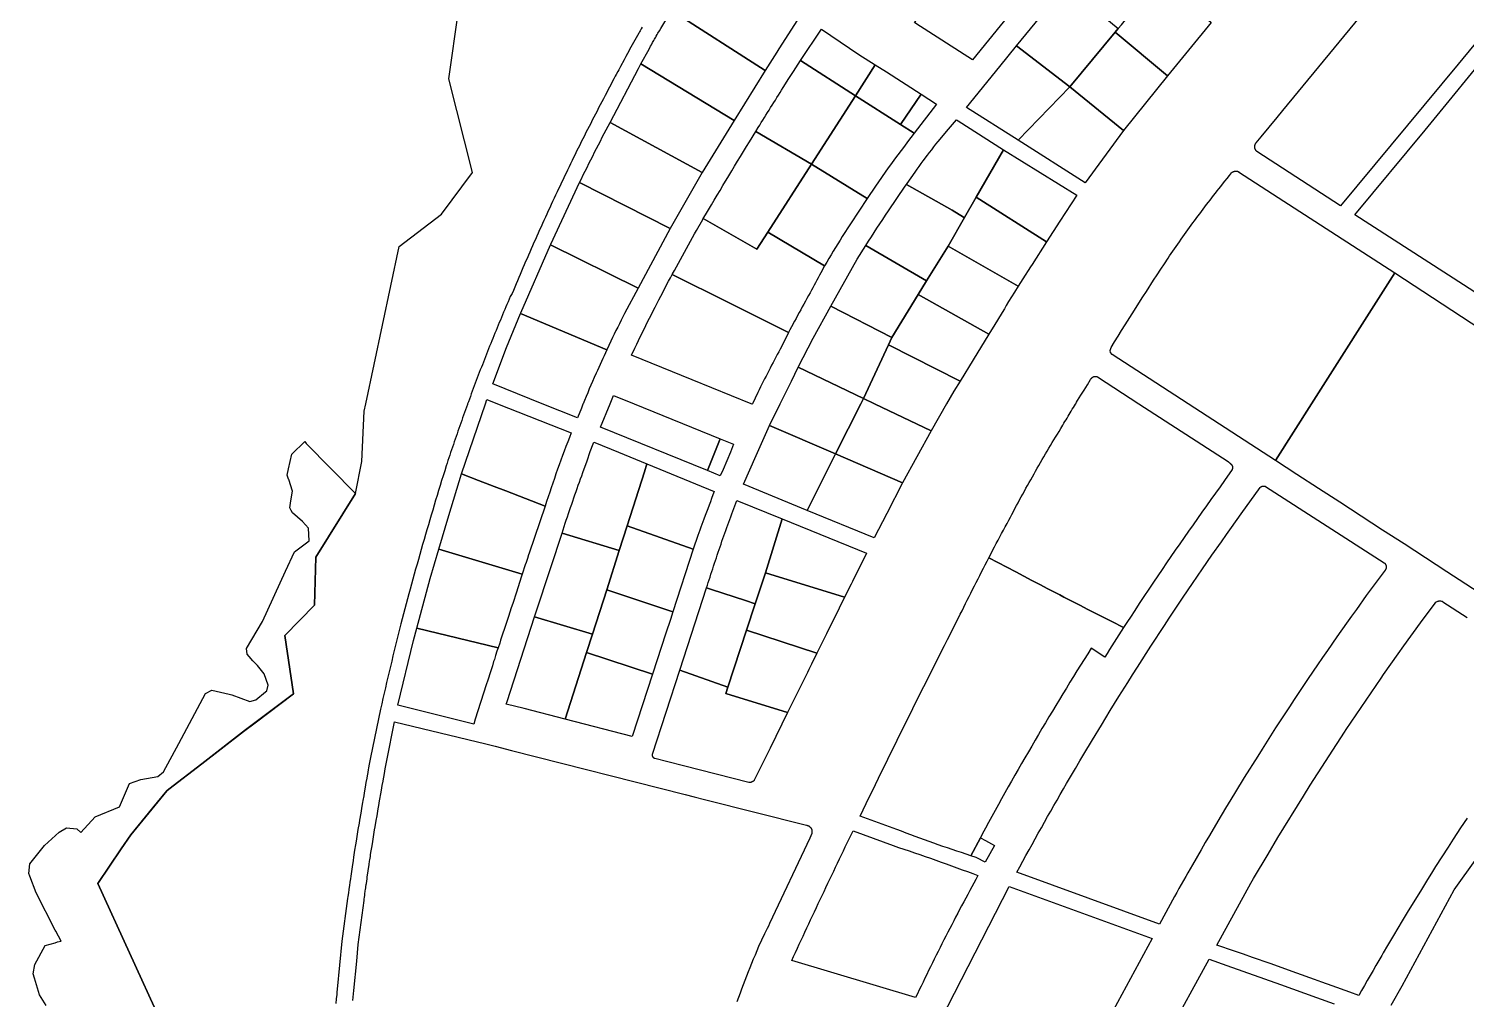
# Model space of a CAD drawing. Header units: metres. Extents: x 3 to 1005126, y 39 to 4383651.
# Drawn here: x 477291 to 477823, y 4371075 to 4371434 of the extents above; entities that cross this region are included whole.
import ezdxf

# ---------------------------------------------------------------- set-up
doc = ezdxf.new("R2010")
doc.units = ezdxf.units.M
doc.header["$MEASUREMENT"] = 0
doc.layers.add('TM_Llucmajor', color=7, linetype='Continuous')

msp = doc.modelspace()

# ---------------------------------------------------------------- linework, layer by layer
at = {"layer": 'TM_Llucmajor', "linetype": 'Continuous', "flags": 128}
for points in [[(477528.84, 4371440.62), (477534.72, 4371449.8), (477541.25, 4371459.35), (477575.42, 4371437.18), (477568.56, 4371426.49), (477567.75, 4371425.24), (477566.03, 4371422.56), (477563.44, 4371418.53), (477528.84, 4371440.62)], [(477618.7, 4371436.18), (477636.76, 4371457.69), (477656.3, 4371442.25), (477640.16, 4371422.44), (477619.15, 4371435.89), (477618.7, 4371436.18)], [(477712.14, 4371416.52), (477692.83, 4371432.65), (477694, 4371434.06), (477695.12, 4371435.41), (477709.14, 4371452.86), (477728.37, 4371436.23), (477719.89, 4371425.93), (477712.14, 4371416.52)], [(477676.05, 4371412.47), (477656.39, 4371427.59), (477674.7, 4371450.05), (477694, 4371434.06), (477692.83, 4371432.65), (477676.05, 4371412.47)], [(477517.57, 4371420.98), (477520.54, 4371426.42), (477521.13, 4371427.49), (477521.42, 4371428.02), (477521.86, 4371428.82), (477522.31, 4371429.61), (477522.54, 4371430.01), (477523, 4371430.8), (477523.23, 4371431.19), (477523.58, 4371431.78), (477523.85, 4371432.24), (477524.4, 4371433.15), (477524.95, 4371434.06), (477525.32, 4371434.67), (477526.05, 4371435.89), (477528.84, 4371440.62), (477563.44, 4371418.53), (477552.02, 4371399.96), (477517.57, 4371420.98)], [(477576.5, 4371422.12), (477584.28, 4371433.76), (477598.12, 4371424.39), (477604.12, 4371420.61), (477596.9, 4371409.08), (477576.5, 4371422.12)], [(477695.95, 4371396.32), (477676.05, 4371412.47), (477692.83, 4371432.65), (477712.14, 4371416.52), (477695.95, 4371396.32)], [(477656.94, 4371392.7), (477637.89, 4371404.79), (477650.19, 4371419.95), (477656.39, 4371427.59), (477676.05, 4371412.47), (477656.94, 4371392.7)], [(477506.14, 4371399.3), (477516.64, 4371419.21), (477517.57, 4371420.98), (477552.02, 4371399.96), (477540.16, 4371380.71), (477506.14, 4371399.3)], [(477559.99, 4371395.93), (477560.89, 4371397.39), (477561.47, 4371398.31), (477562.04, 4371399.24), (477562.61, 4371400.16), (477563.19, 4371401.09), (477563.76, 4371402.01), (477564.34, 4371402.94), (477564.92, 4371403.86), (477565.49, 4371404.78), (477566.07, 4371405.7), (477566.65, 4371406.63), (477567.23, 4371407.55), (477567.81, 4371408.47), (477568.39, 4371409.39), (477568.97, 4371410.31), (477569.55, 4371411.23), (477570.13, 4371412.15), (477572.25, 4371415.48), (477573.92, 4371418.1), (477576.5, 4371422.12), (477596.9, 4371409.08), (477580.63, 4371383.78), (477559.99, 4371395.93)], [(477596.9, 4371409.08), (477604.12, 4371420.61), (477608.26, 4371418), (477621.1, 4371409.76), (477613.49, 4371398.48), (477596.9, 4371409.08)], [(477681.77, 4371376.94), (477656.94, 4371392.7), (477676.05, 4371412.47), (477695.95, 4371396.32), (477681.77, 4371376.94)], [(477580.63, 4371383.78), (477596.9, 4371409.08), (477613.49, 4371398.48), (477618.53, 4371395.26), (477617.32, 4371393.67), (477616.12, 4371392.08), (477614.92, 4371390.48), (477613.72, 4371388.88), (477612.53, 4371387.29), (477611.33, 4371385.69), (477610.14, 4371384.08), (477608.95, 4371382.48), (477604.25, 4371375.76), (477601.2, 4371371.13), (477580.63, 4371383.78)], [(477613.49, 4371398.48), (477621.1, 4371409.76), (477626.85, 4371406.06), (477618.53, 4371395.26), (477613.49, 4371398.48)], [(477615.65, 4371376.26), (477615.96, 4371376.71), (477617.42, 4371378.83), (477618.9, 4371380.93), (477619.65, 4371381.98), (477620.4, 4371383.02), (477621.16, 4371384.06), (477621.92, 4371385.09), (477623.46, 4371387.15), (477624.24, 4371388.17), (477625.03, 4371389.19), (477625.81, 4371390.21), (477626.61, 4371391.22), (477627.4, 4371392.23), (477631.22, 4371396.73), (477634.19, 4371400.23), (477634.76, 4371399.87), (477651.6, 4371389.17), (477641.5, 4371371.67), (477637.11, 4371364.06), (477636.79, 4371364.26), (477632.53, 4371366.79), (477615.65, 4371376.26)], [(477494.86, 4371377.07), (477495.55, 4371378.47), (477496.24, 4371379.87), (477496.93, 4371381.26), (477497.62, 4371382.66), (477498.32, 4371384.05), (477499.02, 4371385.44), (477499.72, 4371386.84), (477500.42, 4371388.23), (477501.13, 4371389.61), (477501.84, 4371391), (477502.55, 4371392.39), (477503.26, 4371393.77), (477503.98, 4371395.16), (477504.7, 4371396.54), (477505.42, 4371397.92), (477506.14, 4371399.3), (477540.16, 4371380.71), (477528.36, 4371360.02), (477494.86, 4371377.07)], [(477540.61, 4371363.72), (477541.44, 4371365.14), (477542.5, 4371366.94), (477543.57, 4371368.75), (477544.63, 4371370.55), (477545.7, 4371372.35), (477546.78, 4371374.15), (477547.85, 4371375.95), (477550.01, 4371379.55), (477551.09, 4371381.35), (477552.18, 4371383.14), (477553.26, 4371384.94), (477554.35, 4371386.73), (477555.45, 4371388.53), (477556.54, 4371390.32), (477557.64, 4371392.11), (477559.99, 4371395.93), (477580.63, 4371383.78), (477564.49, 4371358.68), (477560.44, 4371352.39), (477540.61, 4371363.72)], [(477641.5, 4371371.67), (477651.6, 4371389.17), (477678.61, 4371372.37), (477672.41, 4371362.77), (477669.91, 4371358.92), (477667.46, 4371355.13), (477641.5, 4371371.67)], [(477564.49, 4371358.68), (477580.63, 4371383.78), (477601.2, 4371371.13), (477591.97, 4371357.13), (477591.14, 4371355.77), (477590.3, 4371354.42), (477589.48, 4371353.06), (477588.66, 4371351.69), (477587.84, 4371350.32), (477587.04, 4371348.95), (477586.24, 4371347.58), (477585.44, 4371346.2), (477564.49, 4371358.68)], [(477719.77, 4371295.25), (477707.85, 4371303), (477691.71, 4371313.49), (477691.15, 4371314.2), (477691.04, 4371315), (477691.37, 4371316.11), (477692.65, 4371318.19), (477693.93, 4371320.26), (477695.23, 4371322.35), (477696.52, 4371324.42), (477699.12, 4371328.56), (477703.05, 4371334.74), (477704.37, 4371336.8), (477707.03, 4371340.9), (477708.36, 4371342.94), (477709.7, 4371344.99), (477711.04, 4371347.03), (477712.39, 4371349.07), (477712.98, 4371349.95), (477713.58, 4371350.82), (477714.19, 4371351.7), (477714.79, 4371352.57), (477715.4, 4371353.44), (477716, 4371354.31), (477716.61, 4371355.18), (477717.23, 4371356.05), (477717.84, 4371356.92), (477718.45, 4371357.78), (477719.07, 4371358.65), (477719.69, 4371359.51), (477720.31, 4371360.37), (477720.94, 4371361.23), (477721.56, 4371362.09), (477722.19, 4371362.94), (477722.82, 4371363.8), (477723.45, 4371364.65), (477724.09, 4371365.5), (477724.72, 4371366.35), (477725.36, 4371367.2), (477726, 4371368.05), (477726.64, 4371368.9), (477727.28, 4371369.74), (477727.93, 4371370.58), (477728.57, 4371371.42), (477729.22, 4371372.27), (477729.87, 4371373.1), (477730.53, 4371373.94), (477731.18, 4371374.78), (477731.84, 4371375.61), (477732.5, 4371376.44), (477733.34, 4371377.5), (477734.19, 4371378.56), (477735.04, 4371379.62), (477735.89, 4371380.67), (477735.95, 4371380.72), (477736.01, 4371380.78), (477736.08, 4371380.83), (477736.15, 4371380.88), (477736.22, 4371380.93), (477736.29, 4371380.97), (477736.37, 4371381.01), (477736.44, 4371381.05), (477736.52, 4371381.09), (477736.6, 4371381.12), (477736.68, 4371381.16), (477736.77, 4371381.18), (477736.85, 4371381.21), (477736.94, 4371381.23), (477737.03, 4371381.25), (477737.11, 4371381.26), (477737.2, 4371381.28), (477737.29, 4371381.28), (477737.38, 4371381.29), (477737.47, 4371381.29), (477737.56, 4371381.29), (477737.64, 4371381.28), (477737.73, 4371381.27), (477737.82, 4371381.26), (477737.9, 4371381.25), (477737.99, 4371381.23), (477738.07, 4371381.21), (477738.15, 4371381.18), (477738.23, 4371381.16), (477738.31, 4371381.13), (477738.39, 4371381.09), (477738.46, 4371381.06), (477753.12, 4371371.56), (477796.16, 4371343.69), (477765.45, 4371295.25), (477752.12, 4371274.22), (477719.77, 4371295.25)], [(477484.1, 4371354.01), (477484.22, 4371354.28), (477494.86, 4371377.07), (477528.36, 4371360.02), (477516.54, 4371338.04), (477484.1, 4371354.01)], [(477600.66, 4371353.78), (477601.69, 4371355.39), (477602.72, 4371357), (477603.75, 4371358.61), (477604.8, 4371360.22), (477605.84, 4371361.82), (477606.9, 4371363.42), (477607.96, 4371365.01), (477609.02, 4371366.6), (477615.24, 4371375.65), (477615.65, 4371376.26), (477632.53, 4371366.79), (477636.79, 4371364.26), (477637.11, 4371364.06), (477631.05, 4371353.56), (477623.16, 4371340.76), (477600.66, 4371353.78)], [(477631.05, 4371353.56), (477637.11, 4371364.06), (477641.5, 4371371.67), (477667.46, 4371355.13), (477662.11, 4371346.8), (477661.56, 4371345.92), (477658.68, 4371341.45), (477656.97, 4371338.78), (477631.05, 4371353.56)], [(477529.08, 4371343.03), (477529.19, 4371343.23), (477529.91, 4371344.58), (477530.64, 4371345.93), (477531.38, 4371347.28), (477532.11, 4371348.63), (477532.85, 4371349.98), (477534.33, 4371352.66), (477536.58, 4371356.68), (477537.34, 4371358.02), (477538.1, 4371359.35), (477540.38, 4371363.33), (477540.61, 4371363.72), (477560.44, 4371352.39), (477564.49, 4371358.68), (477585.44, 4371346.2), (477584.08, 4371343.7), (477583.56, 4371342.78), (477583.05, 4371341.86), (477582.55, 4371340.94), (477582.05, 4371340.02), (477581.55, 4371339.09), (477581.06, 4371338.16), (477580.58, 4371337.23), (477580.1, 4371336.29), (477579.5, 4371335.23), (477578.91, 4371334.19), (477578.33, 4371333.14), (477577.74, 4371332.09), (477577.16, 4371331.04), (477576.59, 4371329.99), (477576.01, 4371328.94), (477575.44, 4371327.88), (477574.88, 4371326.82), (477574.31, 4371325.76), (477573.19, 4371323.64), (477572.64, 4371322.58), (477572.1, 4371321.54), (477549.88, 4371332.64), (477529.08, 4371343.03)], [(477473.07, 4371328.64), (477473.19, 4371328.93), (477484.1, 4371354.01), (477516.54, 4371338.04), (477511.5, 4371328.67), (477510.86, 4371327.4), (477510.22, 4371326.13), (477509.58, 4371324.85), (477508.95, 4371323.57), (477508.32, 4371322.29), (477507.7, 4371321.01), (477507.08, 4371319.73), (477506.47, 4371318.44), (477504.93, 4371315.18), (477473.07, 4371328.64)], [(477587.69, 4371331.3), (477597.44, 4371348.67), (477600.66, 4371353.78), (477623.16, 4371340.76), (477620, 4371335.6), (477610.3, 4371319.76), (477587.69, 4371331.3)], [(477620, 4371335.6), (477623.16, 4371340.76), (477631.05, 4371353.56), (477656.97, 4371338.78), (477655.62, 4371336.56), (477653.47, 4371333.03), (477652.55, 4371331.53), (477651.88, 4371330.41), (477651.02, 4371329.01), (477649.31, 4371326.2), (477648.34, 4371324.6), (477646.13, 4371320.98), (477620, 4371335.6)], [(477558.27, 4371295.25), (477536.48, 4371304.07), (477514.02, 4371313.17), (477515.3, 4371315.85), (477515.97, 4371317.23), (477516.63, 4371318.62), (477517.31, 4371320), (477517.98, 4371321.37), (477519.34, 4371324.13), (477520.02, 4371325.5), (477520.71, 4371326.87), (477521.4, 4371328.25), (477522.09, 4371329.62), (477522.79, 4371330.98), (477524.19, 4371333.72), (477524.9, 4371335.08), (477525.6, 4371336.44), (477526.31, 4371337.8), (477527.75, 4371340.52), (477528.47, 4371341.87), (477529.08, 4371343.03), (477549.88, 4371332.64), (477572.1, 4371321.54), (477571.54, 4371320.45), (477570.99, 4371319.38), (477570.45, 4371318.31), (477568.98, 4371315.47), (477568.46, 4371314.47), (477567.94, 4371313.47), (477567.42, 4371312.47), (477566.9, 4371311.47), (477566.38, 4371310.47), (477565.86, 4371309.47), (477565.34, 4371308.47), (477564.82, 4371307.46), (477564.31, 4371306.46), (477563.79, 4371305.46), (477563.27, 4371304.46), (477562.76, 4371303.45), (477562.24, 4371302.45), (477561.73, 4371301.45), (477561.21, 4371300.44), (477560.7, 4371299.44), (477558.79, 4371295.25), (477558.71, 4371295.07), (477558.27, 4371295.25)], [(477575.71, 4371308.75), (477581.23, 4371319.49), (477587.69, 4371331.3), (477610.3, 4371319.76), (477609.07, 4371317.04), (477599.77, 4371297.2), (477575.71, 4371308.75)], [(477609.07, 4371317.04), (477610.3, 4371319.76), (477620, 4371335.6), (477646.13, 4371320.98), (477640.34, 4371311.48), (477635.49, 4371303.63), (477609.07, 4371317.04)], [(477481, 4371295.25), (477462.8, 4371302.57), (477467.84, 4371316.05), (477473.07, 4371328.64), (477504.93, 4371315.18), (477504.42, 4371314.1), (477503.92, 4371313.02), (477503.43, 4371311.94), (477502.93, 4371310.86), (477502.44, 4371309.78), (477501.95, 4371308.69), (477501.47, 4371307.61), (477500.98, 4371306.52), (477500.28, 4371304.93), (477499.67, 4371303.53), (477499.07, 4371302.13), (477498.47, 4371300.72), (477497.87, 4371299.32), (477497.28, 4371297.91), (477496.69, 4371296.5), (477496.18, 4371295.25), (477496.11, 4371295.09), (477495.53, 4371293.67), (477494.05, 4371290), (477481, 4371295.25)], [(477599.77, 4371297.2), (477609.07, 4371317.04), (477635.49, 4371303.63), (477633.19, 4371299.9), (477630.53, 4371295.25), (477624.77, 4371285.19), (477603.83, 4371295.25), (477599.77, 4371297.2)], [(477565.04, 4371287.26), (477569.01, 4371295.25), (477573.17, 4371303.63), (477575.71, 4371308.75), (477599.77, 4371297.2), (477598.79, 4371295.25), (477589.48, 4371276.7), (477565.04, 4371287.26)], [(477646.16, 4371238.31), (477648.26, 4371242.33), (477648.91, 4371243.57), (477649.57, 4371244.79), (477650.22, 4371246.03), (477650.88, 4371247.26), (477651.54, 4371248.5), (477652.2, 4371249.74), (477652.86, 4371250.97), (477653.53, 4371252.2), (477654.09, 4371253.27), (477654.66, 4371254.36), (477655.23, 4371255.43), (477655.8, 4371256.5), (477656.38, 4371257.58), (477656.95, 4371258.64), (477657.53, 4371259.71), (477658.11, 4371260.78), (477658.7, 4371261.86), (477659.28, 4371262.92), (477659.87, 4371264), (477660.46, 4371265.06), (477661.05, 4371266.12), (477661.65, 4371267.18), (477662.24, 4371268.25), (477662.84, 4371269.31), (477663.45, 4371270.37), (477664.05, 4371271.43), (477664.66, 4371272.47), (477665.26, 4371273.53), (477665.87, 4371274.58), (477666.49, 4371275.63), (477667.1, 4371276.68), (477667.72, 4371277.73), (477668.34, 4371278.78), (477668.96, 4371279.83), (477669.59, 4371280.87), (477670.21, 4371281.92), (477670.84, 4371282.96), (477671.47, 4371284), (477672.1, 4371285.04), (477672.74, 4371286.08), (477673.12, 4371286.73), (477673.51, 4371287.37), (477673.89, 4371288.02), (477674.28, 4371288.67), (477674.67, 4371289.32), (477675.06, 4371289.96), (477675.44, 4371290.61), (477675.83, 4371291.26), (477676.22, 4371291.9), (477676.61, 4371292.55), (477677, 4371293.2), (477677.39, 4371293.84), (477677.78, 4371294.49), (477678.18, 4371295.13), (477678.25, 4371295.25), (477678.57, 4371295.78), (477678.96, 4371296.42), (477680.16, 4371298.38), (477681.36, 4371300.33), (477682.57, 4371302.28), (477683.78, 4371304.23), (477683.84, 4371304.34), (477683.9, 4371304.45), (477683.98, 4371304.56), (477684.06, 4371304.66), (477684.15, 4371304.76), (477684.24, 4371304.85), (477684.34, 4371304.93), (477684.39, 4371304.98), (477684.45, 4371305.01), (477684.56, 4371305.09), (477684.62, 4371305.12), (477684.73, 4371305.18), (477684.79, 4371305.21), (477684.85, 4371305.24), (477684.97, 4371305.28), (477685.04, 4371305.3), (477685.16, 4371305.34), (477685.29, 4371305.36), (477685.41, 4371305.38), (477685.52, 4371305.38), (477685.63, 4371305.38), (477685.74, 4371305.36), (477685.85, 4371305.35), (477685.95, 4371305.32), (477686.06, 4371305.29), (477686.16, 4371305.25), (477686.26, 4371305.2), (477701.58, 4371295.25), (477734.56, 4371273.84), (477734.67, 4371273.77), (477734.77, 4371273.69), (477734.87, 4371273.62), (477734.97, 4371273.54), (477735.07, 4371273.46), (477735.17, 4371273.38), (477735.27, 4371273.29), (477735.36, 4371273.21), (477735.46, 4371273.12), (477735.55, 4371273.03), (477735.64, 4371272.94), (477735.73, 4371272.85), (477735.81, 4371272.75), (477735.9, 4371272.66), (477735.98, 4371272.56), (477736.06, 4371272.46), (477736.1, 4371272.38), (477736.14, 4371272.29), (477736.18, 4371272.2), (477736.21, 4371272.1), (477736.23, 4371272.01), (477736.25, 4371271.91), (477736.26, 4371271.81), (477736.26, 4371271.71), (477736.26, 4371271.61), (477736.25, 4371271.51), (477736.23, 4371271.41), (477736.21, 4371271.33), (477736.18, 4371271.22), (477736.14, 4371271.13), (477736.1, 4371271.05), (477736.06, 4371270.96), (477733.28, 4371266.85), (477731.59, 4371264.52), (477729.91, 4371262.21), (477728.24, 4371259.88), (477726.57, 4371257.54), (477724.91, 4371255.22), (477723.26, 4371252.88), (477721.61, 4371250.53), (477719.96, 4371248.18), (477718.32, 4371245.83), (477716.69, 4371243.47), (477715.06, 4371241.12), (477713.44, 4371238.76), (477711.82, 4371236.39), (477710.21, 4371234.02), (477708.61, 4371231.65), (477707.01, 4371229.27), (477701.74, 4371221.34), (477700.1, 4371218.85), (477698.46, 4371216.35), (477697.38, 4371214.69), (477695.97, 4371212.5), (477691.55, 4371214.75), (477685.66, 4371217.74), (477682.72, 4371219.24), (477679.77, 4371220.74), (477678.3, 4371221.49), (477676.1, 4371222.63), (477673.88, 4371223.78), (477672.4, 4371224.55), (477669.44, 4371226.09), (477667.96, 4371226.87), (477665, 4371228.41), (477662.04, 4371229.96), (477656.13, 4371233.07), (477649.49, 4371236.57), (477646.16, 4371238.31)], [(477463.34, 4371264.63), (477461.72, 4371265.26), (477457.45, 4371266.91), (477451.27, 4371269.29), (477460.06, 4371295.25), (477460.59, 4371296.82), (477464.56, 4371295.25), (477491.77, 4371284.5), (477491.12, 4371282.82), (477490.48, 4371281.14), (477489.84, 4371279.46), (477489.21, 4371277.78), (477488.58, 4371276.09), (477487.96, 4371274.4), (477487.35, 4371272.71), (477486.75, 4371271.02), (477486.15, 4371269.33), (477485.56, 4371267.62), (477484.97, 4371265.93), (477484.4, 4371264.22), (477483.82, 4371262.51), (477483.26, 4371260.81), (477482.7, 4371259.09), (477482.15, 4371257.38), (477467.55, 4371263.01), (477463.34, 4371264.63)], [(477542.11, 4371270.55), (477502.54, 4371286.63), (477506.13, 4371295.25), (477507.41, 4371298.33), (477514.99, 4371295.25), (477546.88, 4371282.29), (477542.11, 4371270.55)], [(477589.48, 4371276.7), (477598.79, 4371295.25), (477599.77, 4371297.2), (477603.83, 4371295.25), (477624.77, 4371285.19), (477614.24, 4371266.01), (477589.48, 4371276.7)], [(477555.46, 4371265.47), (477560.14, 4371276.11), (477565.04, 4371287.26), (477589.48, 4371276.7), (477578.97, 4371255.79), (477555.46, 4371265.47)], [(477488.39, 4371247.46), (477489.58, 4371251.11), (477489.97, 4371252.27), (477490.36, 4371253.45), (477490.76, 4371254.62), (477491.16, 4371255.79), (477491.55, 4371256.95), (477491.95, 4371258.12), (477492.36, 4371259.29), (477492.76, 4371260.46), (477493.17, 4371261.62), (477493.57, 4371262.8), (477493.98, 4371263.97), (477494.4, 4371265.12), (477494.81, 4371266.29), (477495.22, 4371267.45), (477495.64, 4371268.62), (477496.06, 4371269.78), (477497.63, 4371274.19), (477498.83, 4371277.57), (477499.86, 4371280.49), (477500.08, 4371281.1), (477500.46, 4371280.92), (477509.26, 4371277.31), (477519.76, 4371273.01), (477518.83, 4371270.11), (477512.42, 4371250.17), (477509.53, 4371241.01), (477488.39, 4371247.46)], [(477542.11, 4371270.55), (477546.88, 4371282.29), (477551.8, 4371280.29), (477550.7, 4371277.39), (477547.91, 4371270.99), (477546.87, 4371268.62), (477542.11, 4371270.55)], [(477512.42, 4371250.17), (477518.83, 4371270.11), (477519.76, 4371273.01), (477544.67, 4371262.8), (477544.18, 4371261.53), (477543.68, 4371260.27), (477543.2, 4371258.99), (477542.71, 4371257.73), (477542.23, 4371256.46), (477541.75, 4371255.18), (477541.28, 4371253.92), (477540.81, 4371252.63), (477540.06, 4371250.58), (477539.7, 4371249.58), (477539.34, 4371248.56), (477538.98, 4371247.55), (477538.62, 4371246.53), (477536.89, 4371241.46), (477512.42, 4371250.17)], [(477578.97, 4371255.79), (477589.48, 4371276.7), (477614.24, 4371266.01), (477608.4, 4371254.73), (477603.7, 4371245.62), (477578.97, 4371255.79)], [(477473.67, 4371232.19), (477442.83, 4371241.51), (477446.52, 4371253.96), (477451.27, 4371269.29), (477457.45, 4371266.91), (477461.72, 4371265.26), (477463.34, 4371264.63), (477467.55, 4371263.01), (477482.15, 4371257.38), (477476.27, 4371240.05), (477476.04, 4371239.36), (477475.58, 4371237.99), (477475.12, 4371236.61), (477474.81, 4371235.69), (477473.67, 4371232.19)], [(477724.59, 4371130.33), (477721.4, 4371124.8), (477720.57, 4371123.34), (477719.73, 4371121.87), (477718.9, 4371120.41), (477718.08, 4371118.94), (477717.25, 4371117.48), (477716.43, 4371116.01), (477715.61, 4371114.54), (477714.79, 4371113.07), (477709.25, 4371102.87), (477656.49, 4371122.02), (477657.61, 4371124.08), (477658.73, 4371126.15), (477659.86, 4371128.21), (477660.99, 4371130.28), (477662.13, 4371132.34), (477663.27, 4371134.39), (477664.41, 4371136.45), (477665.56, 4371138.5), (477666.71, 4371140.55), (477667.87, 4371142.6), (477669.03, 4371144.65), (477670.19, 4371146.7), (477671.36, 4371148.74), (477672.53, 4371150.78), (477673.71, 4371152.82), (477674.88, 4371154.85), (477678.14, 4371160.4), (477679.76, 4371163.17), (477681.28, 4371165.72), (477684.44, 4371171.02), (477687.75, 4371176.47), (477691.03, 4371181.86), (477694.24, 4371187.05), (477697.47, 4371192.2), (477699.26, 4371195.02), (477701.04, 4371197.82), (477706.03, 4371205.63), (477711.02, 4371213.25), (477712.84, 4371216.03), (477714.49, 4371218.51), (477718, 4371223.77), (477721.41, 4371228.78), (477723.27, 4371231.53), (477725.13, 4371234.22), (477728.57, 4371239.22), (477732.11, 4371244.26), (477733.94, 4371246.87), (477735.78, 4371249.46), (477739.36, 4371254.5), (477746.49, 4371264.33), (477746.59, 4371264.41), (477746.69, 4371264.49), (477746.8, 4371264.55), (477746.91, 4371264.62), (477746.97, 4371264.64), (477747.09, 4371264.7), (477747.22, 4371264.74), (477747.35, 4371264.77), (477747.48, 4371264.79), (477747.61, 4371264.81), (477747.68, 4371264.81), (477747.81, 4371264.83), (477747.88, 4371264.81), (477748.01, 4371264.81), (477748.13, 4371264.78), (477748.2, 4371264.77), (477748.32, 4371264.74), (477748.44, 4371264.71), (477792.26, 4371236.44), (477792.33, 4371236.39), (477792.4, 4371236.34), (477792.46, 4371236.28), (477792.53, 4371236.21), (477792.59, 4371236.14), (477792.65, 4371236.07), (477792.7, 4371236), (477792.76, 4371235.92), (477792.8, 4371235.84), (477792.85, 4371235.75), (477792.89, 4371235.66), (477792.93, 4371235.57), (477792.96, 4371235.48), (477792.99, 4371235.38), (477793.01, 4371235.28), (477793.03, 4371235.19), (477793.04, 4371235.09), (477793.04, 4371234.99), (477793.05, 4371234.89), (477793.04, 4371234.79), (477793.03, 4371234.69), (477793.02, 4371234.59), (477793, 4371234.5), (477792.98, 4371234.41), (477792.95, 4371234.31), (477792.92, 4371234.23), (477792.88, 4371234.14), (477792.85, 4371234.06), (477792.8, 4371233.98), (477792.76, 4371233.9), (477792.71, 4371233.83), (477792.66, 4371233.76), (477785.65, 4371224.32), (477782.01, 4371219.24), (477780.2, 4371216.73), (477778.34, 4371214.1), (477774.78, 4371209.06), (477771.27, 4371203.99), (477769.51, 4371201.44), (477767.66, 4371198.73), (477764.19, 4371193.63), (477760.76, 4371188.5), (477759.03, 4371185.9), (477757.23, 4371183.15), (477752.14, 4371175.37), (477747.13, 4371167.5), (477745.51, 4371164.96), (477740.57, 4371157.04), (477737.32, 4371151.74), (477735.62, 4371148.96), (477733.66, 4371145.69), (477730.82, 4371140.95), (477727.7, 4371135.66), (477726.12, 4371132.98), (477724.59, 4371130.33)], [(477541.8, 4371227.13), (477542.12, 4371228.14), (477542.44, 4371229.16), (477542.76, 4371230.17), (477543.08, 4371231.19), (477543.41, 4371232.2), (477543.74, 4371233.22), (477544.07, 4371234.23), (477544.4, 4371235.25), (477544.74, 4371236.26), (477545.08, 4371237.28), (477545.42, 4371238.3), (477545.76, 4371239.31), (477546.1, 4371240.33), (477546.45, 4371241.34), (477546.8, 4371242.36), (477547.15, 4371243.38), (477547.5, 4371244.39), (477547.86, 4371245.41), (477548.21, 4371246.42), (477548.57, 4371247.44), (477548.93, 4371248.45), (477549.3, 4371249.46), (477549.66, 4371250.47), (477550.03, 4371251.49), (477550.4, 4371252.5), (477550.77, 4371253.5), (477551.14, 4371254.52), (477551.51, 4371255.53), (477551.89, 4371256.54), (477552.27, 4371257.54), (477552.65, 4371258.55), (477553.03, 4371259.54), (477569.79, 4371252.71), (477563.64, 4371232.74), (477559.81, 4371221.26), (477556.18, 4371222.45), (477543.67, 4371226.52), (477541.8, 4371227.13)], [(477563.64, 4371232.74), (477569.79, 4371252.71), (477600.86, 4371240.05), (477595.7, 4371229.59), (477595.21, 4371228.59), (477592.84, 4371223.78), (477563.64, 4371232.74)], [(477478.24, 4371216.46), (477479.44, 4371220.13), (477483.37, 4371232.14), (477484.2, 4371234.65), (477488.39, 4371247.46), (477509.53, 4371241.01), (477504.92, 4371226.4), (477499.64, 4371210), (477478.24, 4371216.46)], [(477504.92, 4371226.4), (477509.53, 4371241.01), (477512.42, 4371250.17), (477536.89, 4371241.46), (477529.35, 4371218.35), (477504.92, 4371226.4)], [(477464.75, 4371205), (477434.68, 4371212.26), (477439.59, 4371230.61), (477442.83, 4371241.51), (477473.67, 4371232.19), (477473.31, 4371231.09), (477471.51, 4371225.56), (477470.16, 4371221.42), (477469.62, 4371219.79), (477468.55, 4371216.54), (477467.11, 4371212.21), (477466.4, 4371210.04), (477465.68, 4371207.87), (477465.33, 4371206.79), (477464.75, 4371205)], [(477639.44, 4371128.13), (477637.73, 4371128.7), (477636.01, 4371129.27), (477634.3, 4371129.85), (477632.59, 4371130.43), (477630.88, 4371131.02), (477629.17, 4371131.61), (477627.46, 4371132.21), (477625.76, 4371132.81), (477624.06, 4371133.42), (477622.36, 4371134.03), (477620.66, 4371134.65), (477618.96, 4371135.27), (477617.27, 4371135.9), (477615.57, 4371136.53), (477613.88, 4371137.17), (477612.19, 4371137.81), (477598.55, 4371142.79), (477599.69, 4371145.14), (477600.82, 4371147.48), (477601.96, 4371149.83), (477603.1, 4371152.17), (477604.24, 4371154.51), (477605.38, 4371156.85), (477606.52, 4371159.19), (477607.67, 4371161.53), (477608.81, 4371163.87), (477609.96, 4371166.21), (477611.11, 4371168.55), (477612.26, 4371170.88), (477613.41, 4371173.22), (477614.57, 4371175.56), (477615.72, 4371177.89), (477616.88, 4371180.22), (477618.04, 4371182.55), (477619.2, 4371184.88), (477620.36, 4371187.21), (477621.52, 4371189.54), (477622.69, 4371191.87), (477623.85, 4371194.2), (477625.02, 4371196.52), (477626.19, 4371198.85), (477627.36, 4371201.17), (477628.53, 4371203.5), (477629.7, 4371205.82), (477630.88, 4371208.14), (477632.05, 4371210.46), (477633.23, 4371212.78), (477634.41, 4371215.09), (477635.59, 4371217.41), (477636.24, 4371218.72), (477636.88, 4371220.04), (477637.53, 4371221.35), (477638.18, 4371222.66), (477638.84, 4371223.97), (477639.49, 4371225.28), (477640.15, 4371226.58), (477640.81, 4371227.89), (477641.47, 4371229.2), (477642.14, 4371230.5), (477642.8, 4371231.81), (477643.47, 4371233.11), (477644.14, 4371234.41), (477644.81, 4371235.71), (477645.48, 4371237.01), (477646.16, 4371238.31), (477649.49, 4371236.57), (477656.13, 4371233.07), (477662.04, 4371229.96), (477665, 4371228.41), (477667.96, 4371226.87), (477669.44, 4371226.09), (477672.4, 4371224.55), (477673.88, 4371223.78), (477676.1, 4371222.63), (477678.3, 4371221.49), (477679.77, 4371220.74), (477682.72, 4371219.24), (477685.66, 4371217.74), (477691.55, 4371214.75), (477695.97, 4371212.5), (477695.09, 4371211.14), (477694.22, 4371209.78), (477693.34, 4371208.42), (477692.47, 4371207.06), (477691.6, 4371205.7), (477690.74, 4371204.34), (477689.87, 4371202.97), (477689.01, 4371201.6), (477684.02, 4371204.94), (477682.69, 4371202.84), (477681.36, 4371200.72), (477680.04, 4371198.61), (477678.72, 4371196.49), (477677.41, 4371194.37), (477676.1, 4371192.25), (477674.79, 4371190.12), (477673.49, 4371187.99), (477672.2, 4371185.86), (477670.91, 4371183.72), (477669.62, 4371181.59), (477668.34, 4371179.45), (477667.06, 4371177.3), (477665.79, 4371175.16), (477664.52, 4371173.01), (477663.26, 4371170.86), (477662, 4371168.7), (477660.75, 4371166.55), (477659.5, 4371164.39), (477658.25, 4371162.23), (477657.01, 4371160.06), (477655.78, 4371157.9), (477654.55, 4371155.73), (477653.32, 4371153.56), (477652.1, 4371151.38), (477650.88, 4371149.2), (477649.67, 4371147.02), (477648.46, 4371144.84), (477647.26, 4371142.66), (477646.06, 4371140.47), (477644.87, 4371138.28), (477643.68, 4371136.09), (477643.01, 4371134.81), (477639.44, 4371128.13)], [(477556.57, 4371211.54), (477559.81, 4371221.26), (477563.64, 4371232.74), (477592.84, 4371223.78), (477590.82, 4371219.68), (477586.15, 4371210.21), (477585.16, 4371208.21), (477582.6, 4371203.02), (477556.57, 4371211.54)], [(477497.48, 4371203.27), (477499.64, 4371210), (477504.92, 4371226.4), (477529.35, 4371218.35), (477528.42, 4371215.48), (477526.76, 4371210.39), (477521.82, 4371195.25), (477497.48, 4371203.27)], [(477531.96, 4371196.71), (477541.8, 4371227.13), (477543.67, 4371226.52), (477556.18, 4371222.45), (477559.81, 4371221.26), (477556.57, 4371211.54), (477549.69, 4371190.44), (477531.96, 4371196.71)], [(477489.56, 4371178.65), (477474.41, 4371182.52), (477467.78, 4371184.22), (477468.05, 4371185.14), (477478.24, 4371216.46), (477499.64, 4371210), (477497.48, 4371203.27), (477489.56, 4371178.65)], [(477464.75, 4371205), (477464.34, 4371203.75), (477463.85, 4371202.22), (477463.36, 4371200.7), (477463.11, 4371199.94), (477462.63, 4371198.41), (477462.38, 4371197.65), (477462.02, 4371196.51), (477461.53, 4371194.99), (477461.29, 4371194.22), (477460.92, 4371193.08), (477460.38, 4371191.37), (477456.32, 4371178.6), (477455.75, 4371176.8), (477427.65, 4371183.81), (477433.47, 4371207.75), (477434.68, 4371212.26), (477464.75, 4371205)], [(477571.77, 4371181.11), (477548.93, 4371188.1), (477549.69, 4371190.44), (477556.57, 4371211.54), (477582.6, 4371203.02), (477580.62, 4371199.02), (477579.62, 4371196.99), (477579.08, 4371195.9), (477571.77, 4371181.11)], [(477489.56, 4371178.65), (477497.48, 4371203.27), (477521.82, 4371195.25), (477514.33, 4371172.27), (477489.56, 4371178.65)], [(477571.77, 4371181.11), (477565.27, 4371167.9), (477563.34, 4371164), (477559.46, 4371156.1), (477559.37, 4371155.99), (477559.28, 4371155.89), (477559.23, 4371155.84), (477559.12, 4371155.75), (477559.01, 4371155.66), (477558.95, 4371155.62), (477558.89, 4371155.58), (477558.83, 4371155.54), (477558.77, 4371155.51), (477558.71, 4371155.47), (477558.64, 4371155.44), (477558.58, 4371155.41), (477558.51, 4371155.38), (477558.44, 4371155.36), (477558.37, 4371155.33), (477558.3, 4371155.31), (477558.17, 4371155.27), (477558.1, 4371155.26), (477558.03, 4371155.25), (477557.96, 4371155.23), (477557.89, 4371155.23), (477557.82, 4371155.22), (477557.75, 4371155.22), (477557.68, 4371155.21), (477557.61, 4371155.21), (477557.54, 4371155.22), (477557.47, 4371155.22), (477533.23, 4371161.36), (477527.51, 4371162.81), (477522.67, 4371164.04), (477522.61, 4371164.07), (477522.5, 4371164.13), (477522.4, 4371164.2), (477522.34, 4371164.24), (477522.24, 4371164.32), (477522.15, 4371164.42), (477522.06, 4371164.53), (477521.99, 4371164.64), (477521.95, 4371164.7), (477521.92, 4371164.76), (477521.89, 4371164.83), (477521.86, 4371164.89), (477521.84, 4371164.96), (477521.8, 4371165.09), (477521.78, 4371165.22), (477521.77, 4371165.29), (477521.77, 4371165.36), (477521.77, 4371165.49), (477521.78, 4371165.62), (477521.8, 4371165.74), (477531.96, 4371196.71), (477549.69, 4371190.44), (477548.93, 4371188.1), (477571.77, 4371181.11)], [(477610.83, 4371131.87), (477612.8, 4371131.22), (477614.76, 4371130.56), (477616.73, 4371129.89), (477618.69, 4371129.22), (477620.65, 4371128.55), (477622.61, 4371127.87), (477624.57, 4371127.18), (477626.53, 4371126.49), (477628.48, 4371125.8), (477630.43, 4371125.1), (477632.38, 4371124.39), (477634.33, 4371123.68), (477636.28, 4371122.97), (477638.22, 4371122.25), (477640.17, 4371121.52), (477642.11, 4371120.79), (477641.35, 4371119.4), (477640.59, 4371118.01), (477639.83, 4371116.62), (477639.08, 4371115.23), (477638.33, 4371113.84), (477637.58, 4371112.44), (477636.84, 4371111.04), (477636.09, 4371109.65), (477635.35, 4371108.25), (477634.62, 4371106.85), (477633.88, 4371105.44), (477633.15, 4371104.04), (477632.42, 4371102.64), (477631.69, 4371101.23), (477630.97, 4371099.82), (477630.25, 4371098.41), (477629.53, 4371097), (477628.82, 4371095.59), (477628.1, 4371094.18), (477627.39, 4371092.76), (477626.68, 4371091.34), (477625.98, 4371089.93), (477625.28, 4371088.51), (477624.58, 4371087.09), (477623.88, 4371085.67), (477623.19, 4371084.24), (477622.49, 4371082.82), (477621.81, 4371081.39), (477621.12, 4371079.97), (477620.44, 4371078.54), (477619.76, 4371077.11), (477619.08, 4371075.68), (477573.27, 4371089.41), (477573.97, 4371090.91), (477574.67, 4371092.41), (477575.37, 4371093.92), (477576.07, 4371095.42), (477576.77, 4371096.92), (477577.47, 4371098.43), (477578.17, 4371099.93), (477578.88, 4371101.43), (477579.58, 4371102.93), (477580.28, 4371104.43), (477580.99, 4371105.93), (477581.7, 4371107.44), (477582.4, 4371108.94), (477583.11, 4371110.44), (477583.82, 4371111.94), (477584.53, 4371113.44), (477585.24, 4371114.94), (477585.95, 4371116.44), (477586.66, 4371117.94), (477587.37, 4371119.44), (477588.08, 4371120.94), (477588.79, 4371122.43), (477589.51, 4371123.93), (477590.22, 4371125.43), (477590.93, 4371126.93), (477591.65, 4371128.43), (477592.37, 4371129.92), (477593.08, 4371131.42), (477593.8, 4371132.92), (477594.52, 4371134.41), (477595.24, 4371135.91), (477595.96, 4371137.4), (477610.83, 4371131.87)], [(477639.44, 4371128.13), (477643.01, 4371134.81), (477644.96, 4371133.73), (477648.18, 4371131.96), (477644.75, 4371125.71), (477641.75, 4371127.36), (477641.51, 4371127.44), (477639.44, 4371128.13)]]:
    msp.add_lwpolyline(points, close=True, dxfattribs=at)
for points in [[(477853.78, 4371462.35), (477819.57, 4371420.86), (477776.17, 4371368.49), (477745.25, 4371388.51), (477745.17, 4371388.58), (477745.1, 4371388.65), (477745.03, 4371388.72), (477744.96, 4371388.8), (477744.89, 4371388.89), (477744.83, 4371388.98), (477744.77, 4371389.07), (477744.71, 4371389.16), (477744.66, 4371389.26), (477744.62, 4371389.37), (477744.57, 4371389.47), (477744.54, 4371389.58), (477744.5, 4371389.69), (477744.48, 4371389.8), (477744.46, 4371389.92), (477744.44, 4371390.03), (477744.43, 4371390.15), (477744.43, 4371390.26), (477744.43, 4371390.38), (477744.44, 4371390.49), (477744.45, 4371390.61), (477744.47, 4371390.72), (477744.5, 4371390.83), (477744.53, 4371390.94), (477744.56, 4371391.04), (477744.6, 4371391.15), (477744.64, 4371391.25), (477744.69, 4371391.34), (477744.74, 4371391.43), (477744.79, 4371391.52), (477744.85, 4371391.61), (477744.91, 4371391.69), (477746.82, 4371394), (477752.68, 4371401.09), (477754.8, 4371403.72), (477794.67, 4371452.27)], [(477340.16, 4371066.64), (477316.74, 4371117.93), (477325.46, 4371130.65), (477329.01, 4371135.84), (477337.11, 4371145.81), (477342.26, 4371152.15), (477343.02, 4371152.74), (477355.2, 4371162.13), (477370.68, 4371174.07), (477375.46, 4371177.67), (477389.17, 4371187.96), (477385.98, 4371209.52), (477396.83, 4371220.81), (477397.39, 4371238.49), (477412.06, 4371262.13), (477412.06, 4371262.13), (477414.4, 4371273.93), (477415.22, 4371292.51), (477415.8, 4371295.25), (477428.2, 4371353.34), (477443.87, 4371365.35), (477455.34, 4371380.81), (477446.55, 4371415.45), (477450.11, 4371440.49)], [(477518, 4371434.47), (477517.67, 4371433.91), (477517.25, 4371433.16), (477517.03, 4371432.79), (477516.71, 4371432.23), (477516.25, 4371431.38), (477515.76, 4371430.52), (477514.81, 4371428.79), (477513.87, 4371427.07), (477512.61, 4371424.75), (477511.98, 4371423.59), (477511.32, 4371422.38), (477510, 4371419.97), (477509.34, 4371418.77), (477509.01, 4371418.16), (477508.36, 4371416.95), (477508.04, 4371416.34), (477507.57, 4371415.43), (477504.29, 4371409.17), (477503.69, 4371408.04), (477503.1, 4371406.91), (477502.5, 4371405.77), (477501.91, 4371404.63), (477501.32, 4371403.49), (477500.73, 4371402.35), (477500.14, 4371401.21), (477499.57, 4371400.07), (477498.97, 4371398.92), (477498.39, 4371397.78), (477497.81, 4371396.63), (477497.23, 4371395.49), (477496.66, 4371394.34), (477496.09, 4371393.2), (477495.5, 4371392.05), (477494.93, 4371390.91), (477494.36, 4371389.75), (477493.79, 4371388.6), (477493.22, 4371387.45), (477492.66, 4371386.29), (477492.09, 4371385.14), (477491.53, 4371383.98), (477490.97, 4371382.84), (477490.41, 4371381.67), (477489.85, 4371380.52), (477489.29, 4371379.36), (477488.75, 4371378.2), (477488.19, 4371377.04), (477487.64, 4371375.88), (477487.09, 4371374.72), (477486.54, 4371373.55), (477486, 4371372.39), (477485.45, 4371371.23), (477484.91, 4371370.07), (477484.37, 4371368.91), (477483.84, 4371367.73), (477483.29, 4371366.57), (477482.76, 4371365.41), (477482.22, 4371364.23), (477481.69, 4371363.07), (477481.16, 4371361.89), (477480.63, 4371360.72), (477480.1, 4371359.55), (477479.59, 4371358.38), (477479.06, 4371357.2), (477478.53, 4371356.03), (477478.01, 4371354.86), (477477.5, 4371353.68), (477476.98, 4371352.52), (477476.47, 4371351.34), (477475.95, 4371350.16), (477475.44, 4371348.98), (477474.93, 4371347.8), (477474.43, 4371346.62), (477473.92, 4371345.45), (477473.42, 4371344.26), (477472.91, 4371343.08), (477472.41, 4371341.91), (477471.92, 4371340.72), (477471.42, 4371339.54), (477470.92, 4371338.35), (477470.43, 4371337.17), (477469.94, 4371335.98), (477469.25, 4371334.88), (477468.84, 4371333.92), (477468.43, 4371332.96), (477468.02, 4371331.99), (477467.61, 4371331.03), (477467.2, 4371330.07), (477466.79, 4371329.11), (477466.39, 4371328.14), (477465.98, 4371327.18), (477465.59, 4371326.21), (477465.18, 4371325.25), (477464.78, 4371324.28), (477464.38, 4371323.32), (477463.98, 4371322.34), (477463.59, 4371321.37), (477463.19, 4371320.41), (477462.79, 4371319.43), (477462.41, 4371318.46), (477462.01, 4371317.49), (477461.62, 4371316.52), (477461.23, 4371315.55), (477460.85, 4371314.57), (477460.46, 4371313.6), (477460.09, 4371312.63), (477459.7, 4371311.66), (477459.32, 4371310.67), (477458.94, 4371309.7), (477458.57, 4371308.72), (477458.18, 4371307.74), (477457.8, 4371306.77), (477457.43, 4371305.79), (477457.07, 4371304.81), (477456.69, 4371303.84), (477456.32, 4371302.85), (477455.95, 4371301.87), (477455.59, 4371300.89), (477455.22, 4371299.91), (477454.85, 4371298.92), (477454.5, 4371297.95), (477454.13, 4371296.96), (477453.77, 4371295.98), (477453.5, 4371295.25), (477453.41, 4371294.99), (477453.05, 4371294.02), (477452.7, 4371293.02), (477452.34, 4371292.05), (477452, 4371291.05), (477451.64, 4371290.07), (477451.29, 4371289.09), (477450.94, 4371288.09), (477450.6, 4371287.1), (477450.25, 4371286.12), (477449.91, 4371285.13), (477449.57, 4371284.14), (477449.22, 4371283.16), (477448.88, 4371282.16), (477448.55, 4371281.17), (477448.21, 4371280.18), (477447.87, 4371279.2), (477447.54, 4371278.2), (477447.21, 4371277.21), (477446.88, 4371276.22), (477446.55, 4371275.23), (477446.22, 4371274.23), (477445.89, 4371273.24), (477445.57, 4371272.25), (477445.01, 4371270.46), (477444.45, 4371268.63), (477443.89, 4371266.83), (477443.34, 4371265.03), (477442.77, 4371263.21), (477442.22, 4371261.38), (477441.67, 4371259.57), (477441.13, 4371257.75), (477440.59, 4371255.93), (477440.04, 4371254.11), (477439.5, 4371252.29), (477438.97, 4371250.47), (477438.43, 4371248.66), (477437.91, 4371246.85), (477437.38, 4371245), (477436.85, 4371243.18), (477436.34, 4371241.36), (477435.82, 4371239.54), (477435.29, 4371237.71), (477434.78, 4371235.89), (477434.26, 4371234.06), (477433.76, 4371232.23), (477433.25, 4371230.4), (477432.75, 4371228.57), (477432.25, 4371226.74), (477431.75, 4371224.92), (477431.25, 4371223.08), (477430.76, 4371221.24), (477430.27, 4371219.42), (477429.78, 4371217.57), (477429.29, 4371215.74), (477428.82, 4371213.9), (477428.32, 4371211.93), (477427.82, 4371209.96), (477427.34, 4371207.98), (477426.85, 4371206.01), (477426.36, 4371204.04), (477425.88, 4371202.06), (477425.41, 4371200.1), (477424.94, 4371198.11), (477424.48, 4371196.13), (477424, 4371194.15), (477423.54, 4371192.18), (477423.09, 4371190.21), (477422.63, 4371188.22), (477422.17, 4371186.23), (477421.73, 4371184.25), (477421.28, 4371182.28), (477417.62, 4371164.42), (477417.5, 4371163.81), (477417.25, 4371162.58), (477417.01, 4371161.35), (477416.86, 4371160.53), (477416.76, 4371159.98), (477416.57, 4371158.89), (477416.34, 4371157.65), (477416.19, 4371156.83), (477415.91, 4371155.19), (477415.62, 4371153.54), (477415.25, 4371151.35), (477415.07, 4371150.25), (477414.78, 4371148.6), (477414.64, 4371147.78), (477414.42, 4371146.48), (477414.27, 4371145.61), (477413.97, 4371143.88), (477413.53, 4371141.28), (477413.34, 4371140.12), (477412.95, 4371137.81), (477412.67, 4371136.08), (477412.38, 4371134.35), (477412.25, 4371133.48), (477412.04, 4371132.17), (477411.73, 4371130.22), (477411.59, 4371129.35), (477411.32, 4371127.58), (477411.14, 4371126.42), (477410.79, 4371124.06), (477410.53, 4371122.29), (477410.27, 4371120.53), (477410.16, 4371119.65), (477409.96, 4371118.33), (477409.79, 4371117.15), (477409.71, 4371116.56), (477409.59, 4371115.68), (477409.41, 4371114.36), (477409.23, 4371113.03), (477409.14, 4371112.37), (477407.05, 4371096.6), (477405.29, 4371078.85), (477405.17, 4371077.63), (477405.09, 4371076.8), (477404.94, 4371075.17), (477404.78, 4371073.54)], [(477858.91, 4371315.07), (477821.55, 4371339.18), (477781.42, 4371365.08), (477807.38, 4371396.4), (477833.37, 4371428.23)], [(477855.05, 4371207.31), (477815.44, 4371233.13), (477807.53, 4371238.27), (477799.62, 4371243.41), (477791.71, 4371248.54), (477783.79, 4371253.68), (477775.88, 4371258.83), (477767.96, 4371263.96), (477760.04, 4371269.09), (477752.12, 4371274.22), (477765.45, 4371295.25), (477796.16, 4371343.69), (477834.77, 4371318.37)], [(477297.76, 4371072.76), (477295.18, 4371076.65), (477293.4, 4371082.88), (477292.95, 4371084.43), (477293.51, 4371087.94), (477297.34, 4371094.96), (477301.02, 4371095.98), (477301.94, 4371096.24), (477303.25, 4371096.6), (477301.26, 4371100.21), (477301.03, 4371100.64), (477294.02, 4371114.45), (477291.66, 4371120.52), (477291.27, 4371121.56), (477291.66, 4371125.08), (477297.14, 4371131.91), (477302.45, 4371136.81), (477305.28, 4371138.4), (477309.03, 4371138.09), (477310.56, 4371136.68), (477315.83, 4371142.58), (477324.86, 4371146.26), (477328.56, 4371154.89), (477332.7, 4371156.37), (477339.03, 4371157.39), (477341.12, 4371159.18), (477346.77, 4371169.67), (477356.56, 4371188.15), (477358.9, 4371189.35), (477365.35, 4371187.92), (477366.31, 4371187.57), (477372.93, 4371185.18), (477375.23, 4371185.72), (477378.81, 4371188.78), (477379.23, 4371189.14), (477379.78, 4371191.21), (477378.34, 4371195.35), (477375.79, 4371198.48), (477374.15, 4371200.25), (477372.77, 4371201.77), (477371.99, 4371202.62), (477371.81, 4371204.75), (477377.62, 4371214.7), (477386.15, 4371233.34), (477389.46, 4371240.56), (477394.45, 4371244.19), (477394.95, 4371244.55), (477394.61, 4371249.22), (477392.41, 4371251.75), (477388.73, 4371254.88), (477388.25, 4371255.8), (477387.73, 4371256.83), (477388.18, 4371259.38), (477388.81, 4371262.95), (477387.38, 4371267.26), (477387.33, 4371267.42), (477386.84, 4371268.89), (477387.33, 4371271.17), (477388.51, 4371276.67), (477393.32, 4371281.27), (477393.76, 4371280.56), (477412.06, 4371262.13), (477397.39, 4371238.49), (477396.83, 4371220.81), (477385.98, 4371209.52), (477389.17, 4371187.96), (477371.42, 4371174.65), (477355.2, 4371162.13), (477343.02, 4371152.74), (477342.26, 4371152.15), (477329.01, 4371135.84), (477325.46, 4371130.65), (477316.74, 4371117.93), (477340.16, 4371066.64)], [(477794.83, 4371072.86), (477798.98, 4371079.98), (477818.11, 4371115.56), (477897.6, 4371226.58)], [(477822.89, 4371142.04), (477820.54, 4371138.47), (477817.79, 4371134.25), (477815.89, 4371131.31), (477813.59, 4371127.71), (477811.3, 4371124.1), (477810.16, 4371122.3), (477807.89, 4371118.68), (477805.64, 4371115.05), (477801.17, 4371107.77), (477798.96, 4371104.11), (477795.68, 4371098.61), (477793.51, 4371094.94), (477791.95, 4371092.27), (477791.35, 4371091.25), (477789.21, 4371087.56), (477788.14, 4371085.71), (477786.02, 4371082.01), (477784.96, 4371080.15), (477783.91, 4371078.3), (477782.87, 4371076.44), (477779.6, 4371077.64), (477773.07, 4371080.03), (477769.2, 4371081.43), (477766.52, 4371082.4), (477759.97, 4371084.75), (477750.14, 4371088.24), (477743.57, 4371090.55), (477740.28, 4371091.69), (477737, 4371092.83), (477730.42, 4371095.1), (477730.42, 4371095.1), (477742.95, 4371117.96), (477743.99, 4371119.72), (477749.33, 4371128.72), (477752.94, 4371134.82), (477762.45, 4371150.22), (477764.96, 4371154.28), (477777.63, 4371173.84), (477778.28, 4371174.84), (477791.11, 4371193.77), (477792.07, 4371195.13), (477797.41, 4371202.75), (477799.55, 4371205.8), (477805.73, 4371214.22), (477811.13, 4371221.58), (477811.41, 4371221.84), (477811.66, 4371222.02), (477811.83, 4371222.12), (477812.12, 4371222.24), (477812.32, 4371222.3), (477812.53, 4371222.34), (477812.74, 4371222.36), (477813.06, 4371222.36), (477813.46, 4371222.29), (477813.66, 4371222.23), (477814.01, 4371222.07), (477822.9, 4371216.28)], [(477411.07, 4371074.62), (477411.29, 4371077.05), (477411.41, 4371078.26), (477412.48, 4371089.13), (477412.78, 4371092.26), (477413.07, 4371095.28), (477415.19, 4371111.54), (477415.28, 4371112.21), (477415.34, 4371112.64), (477415.45, 4371113.51), (477415.51, 4371113.96), (477415.55, 4371114.24), (477415.63, 4371114.83), (477415.67, 4371115.12), (477415.75, 4371115.71), (477415.84, 4371116.29), (477415.89, 4371116.68), (477416, 4371117.46), (477416.07, 4371117.9), (477416.19, 4371118.78), (477416.31, 4371119.65), (477416.41, 4371120.24), (477416.75, 4371122.58), (477417.09, 4371124.92), (477417.27, 4371126.1), (477417.36, 4371126.67), (477417.54, 4371127.84), (477417.63, 4371128.42), (477417.77, 4371129.3), (477418.09, 4371131.24), (477418.28, 4371132.54), (477418.7, 4371135.13), (477419.12, 4371137.71), (477419.32, 4371138.86), (477419.7, 4371141.15), (477420, 4371142.88), (477420.44, 4371145.46), (477420.66, 4371146.76), (477420.94, 4371148.39), (477421.51, 4371151.67), (477421.79, 4371153.3), (477421.94, 4371154.11), (477422.23, 4371155.75), (477422.37, 4371156.58), (477422.59, 4371157.79), (477422.89, 4371159.43), (477423.04, 4371160.24), (477423.28, 4371161.47), (477423.51, 4371162.69), (477423.63, 4371163.3), (477426.45, 4371177.68), (477460.2, 4371169.46), (477463.64, 4371168.65), (477469.7, 4371167.04), (477533.93, 4371150.73), (477537.17, 4371149.92), (477541.01, 4371148.93), (477578.78, 4371139.42), (477578.89, 4371139.4), (477579, 4371139.37), (477579.12, 4371139.35), (477579.23, 4371139.3), (477579.35, 4371139.25), (477579.46, 4371139.21), (477579.57, 4371139.14), (477579.68, 4371139.07), (477579.79, 4371139), (477579.89, 4371138.92), (477580, 4371138.83), (477580.09, 4371138.74), (477580.18, 4371138.64), (477580.27, 4371138.54), (477580.35, 4371138.43), (477580.42, 4371138.31), (477580.5, 4371138.21), (477580.55, 4371138.08), (477580.6, 4371137.96), (477580.66, 4371137.82), (477580.69, 4371137.71), (477580.72, 4371137.58), (477580.75, 4371137.44), (477580.76, 4371137.31), (477580.77, 4371137.18), (477580.77, 4371137.05), (477580.77, 4371136.93), (477580.76, 4371136.81), (477580.75, 4371136.69), (477580.72, 4371136.57), (477580.69, 4371136.46), (477580.66, 4371136.35), (477580, 4371134.68), (477565.12, 4371103.1), (477564.66, 4371102.14), (477564.19, 4371101.19), (477563.73, 4371100.24), (477563.27, 4371099.29), (477561.04, 4371094.53), (477560.38, 4371092.97), (477559.73, 4371091.42), (477559.09, 4371089.86), (477558.44, 4371088.29), (477557.82, 4371086.72), (477557.19, 4371085.15), (477556.57, 4371083.58), (477555.96, 4371082), (477555.35, 4371080.42), (477554.76, 4371078.85), (477554.17, 4371077.26), (477553.59, 4371075.67), (477553.01, 4371074.08)], [(477625.98, 4371062.6), (477653.67, 4371116.79), (477706.56, 4371097.54), (477688.92, 4371065.03)], [(477712.15, 4371061.76), (477727.55, 4371089.86), (477734.16, 4371087.52), (477753.99, 4371080.47), (477767.21, 4371075.75), (477773.82, 4371073.4)]]:
    msp.add_lwpolyline(points, dxfattribs=at)

doc.saveas('drawing.dxf')
